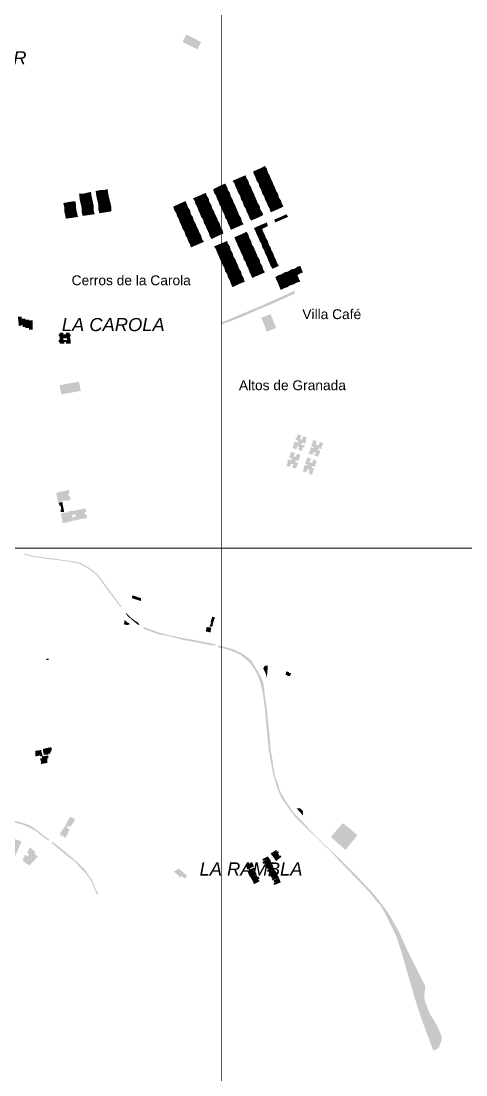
# Model space of a CAD drawing. Header units: millimetres. Extents: x -3588 to 75209, y -3737 to 38254.
# Drawn here: x 4254 to 4905, y 18323 to 19866 of the extents above; entities that cross this region are included whole.
import ezdxf

# ---------------------------------------------------------------- set-up
doc = ezdxf.new("R2010")
doc.units = ezdxf.units.MM
for name, color, linetype in [('H', 250, 'Continuous'), ('P', 253, 'Continuous'), ('T', 7, 'Continuous')]:
    doc.layers.add(name, color=color, linetype=linetype)

msp = doc.modelspace()

# ---------------------------------------------------------------- hatches: boundary and pattern name
at = {"layer": 'H', "linetype": 'Continuous'}
for points in [[(4511.804, 19824.755), (4490.071, 19835.493), (4495.432, 19846.504), (4517.165, 19835.493), (4511.804, 19824.755), (4511.804, 19824.755)], [(4583.5, 19636.471), (4575.611, 19632.246), (4572.778, 19636.471), (4582.38, 19640.424), (4583.5, 19636.471), (4583.5, 19636.471)], [(4603.825, 19645.785), (4594.511, 19641.833), (4593.103, 19645.785), (4602.705, 19650.026), (4603.825, 19645.785), (4603.825, 19645.785)], [(4606.658, 19640.424), (4597.056, 19636.471), (4594.511, 19641.833), (4603.825, 19645.785), (4606.658, 19640.424), (4606.658, 19640.424)], [(4608.066, 19636.471), (4598.464, 19632.246), (4597.056, 19636.471), (4606.658, 19640.424), (4608.066, 19636.471), (4608.066, 19636.471)], [(4613.427, 19650.026), (4603.825, 19645.785), (4602.705, 19650.026), (4610.611, 19653.979), (4613.427, 19650.026), (4613.427, 19650.026)], [(4614.836, 19644.377), (4606.658, 19640.424), (4603.825, 19645.785), (4613.427, 19650.026), (4614.836, 19644.377), (4614.836, 19644.377)], [(4617.38, 19640.424), (4608.066, 19636.471), (4606.658, 19640.424), (4614.836, 19644.377), (4617.38, 19640.424), (4617.38, 19640.424)], [(4618.789, 19636.471), (4610.611, 19632.246), (4608.066, 19636.471), (4617.38, 19640.424), (4618.789, 19636.471), (4618.789, 19636.471)], [(4555.286, 19622.932), (4545.684, 19618.691), (4542.851, 19624.052), (4552.453, 19628.293), (4555.286, 19622.932), (4555.286, 19622.932)], [(4575.611, 19632.246), (4566.008, 19628.293), (4563.176, 19632.246), (4572.778, 19636.471), (4575.611, 19632.246), (4575.611, 19632.246)], [(4576.731, 19628.293), (4567.417, 19624.052), (4566.008, 19628.293), (4575.611, 19632.246), (4576.731, 19628.293), (4576.731, 19628.293)], [(4579.548, 19622.932), (4569.961, 19618.691), (4567.417, 19624.052), (4576.731, 19628.293), (4579.548, 19622.932), (4579.548, 19622.932)], [(4586.333, 19632.246), (4576.731, 19628.293), (4575.611, 19632.246), (4583.5, 19636.471), (4586.333, 19632.246), (4586.333, 19632.246)], [(4587.741, 19626.869), (4579.548, 19622.932), (4576.731, 19628.293), (4586.333, 19632.246), (4587.741, 19626.869), (4587.741, 19626.869)], [(4590.286, 19622.932), (4580.972, 19618.691), (4579.548, 19622.932), (4587.741, 19626.869), (4590.286, 19622.932), (4590.286, 19622.932)], [(4610.611, 19632.246), (4601.297, 19628.293), (4598.464, 19632.246), (4608.066, 19636.471), (4610.611, 19632.246), (4610.611, 19632.246)], [(4612.019, 19626.869), (4602.705, 19622.932), (4601.297, 19628.293), (4610.611, 19632.246), (4612.019, 19626.869), (4612.019, 19626.869)], [(4614.836, 19622.932), (4605.249, 19618.691), (4602.705, 19622.932), (4612.019, 19626.869), (4614.836, 19622.932), (4614.836, 19622.932)], [(4621.621, 19630.822), (4612.019, 19626.869), (4610.611, 19632.246), (4618.789, 19636.471), (4621.621, 19630.822), (4621.621, 19630.822)], [(4623.03, 19626.869), (4614.836, 19622.932), (4612.019, 19626.869), (4621.621, 19630.822), (4623.03, 19626.869), (4623.03, 19626.869)], [(4625.574, 19621.508), (4616.26, 19617.283), (4614.836, 19622.932), (4623.03, 19626.869), (4625.574, 19621.508), (4625.574, 19621.508)], [(4345.253, 19605.136), (4339.604, 19603.728), (4338.484, 19613.33), (4343.845, 19613.33), (4345.253, 19605.136), (4345.253, 19605.136)], [(4352.039, 19606.544), (4349.206, 19605.136), (4345.253, 19605.136), (4343.845, 19613.33), (4350.614, 19614.738), (4352.039, 19606.544), (4352.039, 19606.544)], [(4357.4, 19606.544), (4352.039, 19606.544), (4350.614, 19614.738), (4355.976, 19616.147), (4357.4, 19606.544), (4357.4, 19606.544)], [(4370.939, 19609.377), (4364.17, 19607.969), (4362.761, 19617.283), (4369.531, 19618.691), (4370.939, 19609.377), (4370.939, 19609.377)], [(4374.892, 19603.728), (4365.578, 19602.607), (4364.17, 19607.969), (4370.939, 19609.377), (4373.484, 19609.377), (4374.892, 19603.728), (4374.892, 19603.728)], [(4376.3, 19610.497), (4373.484, 19609.377), (4370.939, 19609.377), (4369.531, 19618.691), (4374.892, 19618.691), (4376.3, 19610.497), (4376.3, 19610.497)], [(4383.086, 19605.136), (4374.892, 19603.728), (4373.484, 19609.377), (4376.3, 19610.497), (4381.678, 19610.497), (4383.086, 19605.136), (4383.086, 19605.136)], [(4381.678, 19610.497), (4376.3, 19610.497), (4374.892, 19618.691), (4380.253, 19620.1), (4381.678, 19610.497), (4381.678, 19610.497)], [(4515.757, 19606.544), (4507.851, 19602.607), (4505.034, 19606.544), (4514.636, 19610.497), (4515.757, 19606.544), (4515.757, 19606.544)], [(4525.359, 19610.497), (4515.757, 19606.544), (4514.636, 19610.497), (4523.951, 19614.738), (4525.359, 19610.497), (4525.359, 19610.497)], [(4528.176, 19606.544), (4518.573, 19602.607), (4515.757, 19606.544), (4525.359, 19610.497), (4528.176, 19606.544), (4528.176, 19606.544)], [(4545.684, 19618.691), (4536.081, 19614.738), (4534.961, 19620.1), (4542.851, 19624.052), (4545.684, 19618.691), (4545.684, 19618.691)], [(4547.092, 19614.738), (4538.898, 19610.497), (4536.081, 19614.738), (4545.684, 19618.691), (4547.092, 19614.738), (4547.092, 19614.738)], [(4549.637, 19610.497), (4540.322, 19606.544), (4538.898, 19610.497), (4547.092, 19614.738), (4549.637, 19610.497), (4549.637, 19610.497)], [(4551.045, 19605.136), (4542.851, 19601.183), (4540.322, 19606.544), (4549.637, 19610.497), (4551.045, 19605.136), (4551.045, 19605.136)], [(4556.406, 19618.691), (4547.092, 19614.738), (4545.684, 19618.691), (4555.286, 19622.932), (4556.406, 19618.691), (4556.406, 19618.691)], [(4559.223, 19614.738), (4549.637, 19610.497), (4547.092, 19614.738), (4556.406, 19618.691), (4559.223, 19614.738), (4559.223, 19614.738)], [(4560.647, 19609.377), (4551.045, 19605.136), (4549.637, 19610.497), (4559.223, 19614.738), (4560.647, 19609.377), (4560.647, 19609.377)], [(4563.176, 19605.136), (4553.862, 19601.183), (4551.045, 19605.136), (4560.647, 19609.377), (4563.176, 19605.136), (4563.176, 19605.136)], [(4580.972, 19618.691), (4571.37, 19614.738), (4569.961, 19618.691), (4579.548, 19622.932), (4580.972, 19618.691), (4580.972, 19618.691)], [(4583.5, 19614.738), (4574.186, 19610.497), (4571.37, 19614.738), (4580.972, 19618.691), (4583.5, 19614.738), (4583.5, 19614.738)], [(4584.925, 19609.377), (4575.611, 19605.136), (4574.186, 19610.497), (4583.5, 19614.738), (4584.925, 19609.377), (4584.925, 19609.377)], [(4587.741, 19605.136), (4578.139, 19601.183), (4575.611, 19605.136), (4584.925, 19609.377), (4587.741, 19605.136), (4587.741, 19605.136)], [(4591.694, 19618.691), (4583.5, 19614.738), (4580.972, 19618.691), (4590.286, 19622.932), (4591.694, 19618.691), (4591.694, 19618.691)], [(4594.511, 19613.33), (4584.925, 19609.377), (4583.5, 19614.738), (4591.694, 19618.691), (4594.511, 19613.33), (4594.511, 19613.33)], [(4595.935, 19609.377), (4587.741, 19605.136), (4584.925, 19609.377), (4594.511, 19613.33), (4595.935, 19609.377), (4595.935, 19609.377)], [(4598.464, 19603.728), (4589.15, 19599.775), (4587.741, 19605.136), (4595.935, 19609.377), (4598.464, 19603.728), (4598.464, 19603.728)], [(4616.26, 19617.283), (4606.658, 19613.33), (4605.249, 19618.691), (4614.836, 19622.932), (4616.26, 19617.283), (4616.26, 19617.283)], [(4618.789, 19613.33), (4609.474, 19609.377), (4606.658, 19613.33), (4616.26, 19617.283), (4618.789, 19613.33), (4618.789, 19613.33)], [(4620.197, 19609.377), (4610.611, 19605.136), (4609.474, 19609.377), (4618.789, 19613.33), (4620.197, 19609.377), (4620.197, 19609.377)], [(4623.03, 19603.728), (4613.427, 19599.775), (4610.611, 19605.136), (4620.197, 19609.377), (4623.03, 19603.728), (4623.03, 19603.728)], [(4626.983, 19617.283), (4618.789, 19613.33), (4616.26, 19617.283), (4625.574, 19621.508), (4626.983, 19617.283), (4626.983, 19617.283)], [(4629.799, 19613.33), (4620.197, 19609.377), (4618.789, 19613.33), (4626.983, 19617.283), (4629.799, 19613.33), (4629.799, 19613.33)], [(4630.935, 19607.969), (4623.03, 19603.728), (4620.197, 19609.377), (4629.799, 19613.33), (4630.935, 19607.969), (4630.935, 19607.969)], [(4324.928, 19595.822), (4316.751, 19594.414), (4315.326, 19599.775), (4323.52, 19601.183), (4324.928, 19595.822), (4324.928, 19595.822)], [(4326.065, 19589.052), (4316.751, 19587.644), (4316.751, 19594.414), (4324.928, 19595.822), (4326.065, 19589.052), (4326.065, 19589.052)], [(4334.243, 19596.958), (4324.928, 19595.822), (4323.52, 19601.183), (4332.834, 19602.607), (4334.243, 19596.958), (4334.243, 19596.958)], [(4334.243, 19591.597), (4326.065, 19589.052), (4324.928, 19595.822), (4334.243, 19596.958), (4334.243, 19591.597), (4334.243, 19591.597)], [(4349.206, 19599.775), (4341.028, 19598.366), (4339.604, 19603.728), (4345.253, 19605.136), (4349.206, 19605.136), (4349.206, 19599.775), (4349.206, 19599.775)], [(4350.614, 19594.414), (4342.437, 19591.597), (4341.028, 19598.366), (4349.206, 19599.775), (4350.614, 19594.414), (4350.614, 19594.414)], [(4352.039, 19587.644), (4342.437, 19586.22), (4342.437, 19591.597), (4350.614, 19594.414), (4352.039, 19587.644), (4352.039, 19587.644)], [(4358.808, 19601.183), (4349.206, 19599.775), (4349.206, 19605.136), (4352.039, 19606.544), (4357.4, 19606.544), (4358.808, 19601.183), (4358.808, 19601.183)], [(4359.929, 19595.822), (4350.614, 19594.414), (4349.206, 19599.775), (4358.808, 19601.183), (4359.929, 19595.822), (4359.929, 19595.822)], [(4359.929, 19589.052), (4352.039, 19587.644), (4350.614, 19594.414), (4359.929, 19595.822), (4359.929, 19589.052), (4359.929, 19589.052)], [(4374.892, 19598.366), (4366.714, 19596.958), (4365.578, 19602.607), (4374.892, 19603.728), (4374.892, 19598.366), (4374.892, 19598.366)], [(4376.3, 19591.597), (4366.714, 19590.173), (4366.714, 19596.958), (4374.892, 19598.366), (4376.3, 19591.597), (4376.3, 19591.597)], [(4384.494, 19599.775), (4374.892, 19598.366), (4374.892, 19603.728), (4383.086, 19605.136), (4384.494, 19599.775), (4384.494, 19599.775)], [(4385.903, 19593.005), (4376.3, 19591.597), (4374.892, 19598.366), (4384.494, 19599.775), (4385.903, 19593.005), (4385.903, 19593.005)], [(4487.526, 19593.005), (4477.924, 19589.052), (4476.516, 19594.414), (4484.71, 19598.366), (4487.526, 19593.005), (4487.526, 19593.005)], [(4496.84, 19596.958), (4487.526, 19593.005), (4484.71, 19598.366), (4494.312, 19602.607), (4496.84, 19596.958), (4496.84, 19596.958)], [(4498.249, 19593.005), (4488.662, 19589.052), (4487.526, 19593.005), (4496.84, 19596.958), (4498.249, 19593.005), (4498.249, 19593.005)], [(4518.573, 19602.607), (4508.987, 19598.366), (4507.851, 19602.607), (4515.757, 19606.544), (4518.573, 19602.607), (4518.573, 19602.607)], [(4519.998, 19596.958), (4511.804, 19593.005), (4508.987, 19598.366), (4518.573, 19602.607), (4519.998, 19596.958), (4519.998, 19596.958)], [(4522.526, 19593.005), (4513.212, 19589.052), (4511.804, 19593.005), (4519.998, 19596.958), (4522.526, 19593.005), (4522.526, 19593.005)], [(4529.312, 19601.183), (4519.998, 19596.958), (4518.573, 19602.607), (4528.176, 19606.544), (4529.312, 19601.183), (4529.312, 19601.183)], [(4532.129, 19596.958), (4522.526, 19593.005), (4519.998, 19596.958), (4529.312, 19601.183), (4532.129, 19596.958), (4532.129, 19596.958)], [(4533.537, 19591.597), (4523.951, 19587.644), (4522.526, 19593.005), (4532.129, 19596.958), (4533.537, 19591.597), (4533.537, 19591.597)], [(4553.862, 19601.183), (4544.275, 19596.958), (4542.851, 19601.183), (4551.045, 19605.136), (4553.862, 19601.183), (4553.862, 19601.183)], [(4555.286, 19596.958), (4547.092, 19593.005), (4544.275, 19596.958), (4553.862, 19601.183), (4555.286, 19596.958), (4555.286, 19596.958)], [(4557.814, 19591.597), (4548.5, 19587.644), (4547.092, 19593.005), (4555.286, 19596.958), (4557.814, 19591.597), (4557.814, 19591.597)], [(4564.6, 19601.183), (4555.286, 19596.958), (4553.862, 19601.183), (4563.176, 19605.136), (4564.6, 19601.183), (4564.6, 19601.183)], [(4567.417, 19595.822), (4557.814, 19591.597), (4555.286, 19596.958), (4564.6, 19601.183), (4567.417, 19595.822), (4567.417, 19595.822)], [(4568.825, 19591.597), (4559.223, 19587.644), (4557.814, 19591.597), (4567.417, 19595.822), (4568.825, 19591.597), (4568.825, 19591.597)], [(4589.15, 19599.775), (4579.548, 19595.822), (4578.139, 19601.183), (4587.741, 19605.136), (4589.15, 19599.775), (4589.15, 19599.775)], [(4591.694, 19595.822), (4582.38, 19591.597), (4579.548, 19595.822), (4589.15, 19599.775), (4591.694, 19595.822), (4591.694, 19595.822)], [(4593.103, 19591.597), (4583.5, 19587.644), (4582.38, 19591.597), (4591.694, 19595.822), (4593.103, 19591.597), (4593.103, 19591.597)], [(4599.872, 19599.775), (4591.694, 19595.822), (4589.15, 19599.775), (4598.464, 19603.728), (4599.872, 19599.775), (4599.872, 19599.775)], [(4602.705, 19595.822), (4593.103, 19591.597), (4591.694, 19595.822), (4599.872, 19599.775), (4602.705, 19595.822), (4602.705, 19595.822)], [(4603.825, 19590.173), (4595.935, 19586.22), (4593.103, 19591.597), (4602.705, 19595.822), (4603.825, 19590.173), (4603.825, 19590.173)], [(4624.15, 19599.775), (4614.836, 19595.822), (4613.427, 19599.775), (4623.03, 19603.728), (4624.15, 19599.775), (4624.15, 19599.775)], [(4626.983, 19595.822), (4617.38, 19591.597), (4614.836, 19595.822), (4624.15, 19599.775), (4626.983, 19595.822), (4626.983, 19595.822)], [(4628.391, 19590.173), (4618.789, 19586.22), (4617.38, 19591.597), (4626.983, 19595.822), (4628.391, 19590.173), (4628.391, 19590.173)], [(4633.752, 19603.728), (4624.15, 19599.775), (4623.03, 19603.728), (4630.935, 19607.969), (4633.752, 19603.728), (4633.752, 19603.728)], [(4635.16, 19599.775), (4626.983, 19595.822), (4624.15, 19599.775), (4633.752, 19603.728), (4635.16, 19599.775), (4635.16, 19599.775)], [(4637.705, 19594.414), (4628.391, 19590.173), (4626.983, 19595.822), (4635.16, 19599.775), (4637.705, 19594.414), (4637.705, 19594.414)], [(4327.473, 19583.403), (4318.159, 19582.283), (4316.751, 19587.644), (4326.065, 19589.052), (4327.473, 19583.403), (4327.473, 19583.403)], [(4327.473, 19578.042), (4319.279, 19576.905), (4318.159, 19582.283), (4327.473, 19583.403), (4327.473, 19578.042), (4327.473, 19578.042)], [(4335.651, 19584.811), (4327.473, 19583.403), (4326.065, 19589.052), (4334.243, 19591.597), (4335.651, 19584.811), (4335.651, 19584.811)], [(4337.075, 19579.45), (4327.473, 19578.042), (4327.473, 19583.403), (4335.651, 19584.811), (4337.075, 19579.45), (4337.075, 19579.45)], [(4353.159, 19582.283), (4343.845, 19580.858), (4342.437, 19586.22), (4352.039, 19587.644), (4353.159, 19582.283), (4353.159, 19582.283)], [(4361.353, 19583.403), (4353.159, 19582.283), (4352.039, 19587.644), (4359.929, 19589.052), (4361.353, 19583.403), (4361.353, 19583.403)], [(4377.725, 19586.22), (4368.122, 19584.811), (4366.714, 19590.173), (4376.3, 19591.597), (4377.725, 19586.22), (4377.725, 19586.22)], [(4385.903, 19587.644), (4377.725, 19586.22), (4376.3, 19591.597), (4385.903, 19593.005), (4385.903, 19587.644), (4385.903, 19587.644)], [(4488.662, 19589.052), (4480.757, 19584.811), (4477.924, 19589.052), (4487.526, 19593.005), (4488.662, 19589.052), (4488.662, 19589.052)], [(4491.479, 19584.811), (4481.877, 19580.858), (4480.757, 19584.811), (4488.662, 19589.052), (4491.479, 19584.811), (4491.479, 19584.811)], [(4492.887, 19579.45), (4484.71, 19575.497), (4481.877, 19580.858), (4491.479, 19584.811), (4492.887, 19579.45), (4492.887, 19579.45)], [(4495.432, 19575.497), (4486.118, 19571.272), (4484.71, 19575.497), (4492.887, 19579.45), (4495.432, 19575.497), (4495.432, 19575.497)], [(4501.081, 19589.052), (4491.479, 19584.811), (4488.662, 19589.052), (4498.249, 19593.005), (4501.081, 19589.052), (4501.081, 19589.052)], [(4502.202, 19583.403), (4492.887, 19579.45), (4491.479, 19584.811), (4501.081, 19589.052), (4502.202, 19583.403), (4502.202, 19583.403)], [(4505.034, 19579.45), (4495.432, 19575.497), (4492.887, 19579.45), (4502.202, 19583.403), (4505.034, 19579.45), (4505.034, 19579.45)], [(4506.443, 19574.089), (4496.84, 19570.136), (4495.432, 19575.497), (4505.034, 19579.45), (4506.443, 19574.089), (4506.443, 19574.089)], [(4523.951, 19587.644), (4515.757, 19583.403), (4513.212, 19589.052), (4522.526, 19593.005), (4523.951, 19587.644), (4523.951, 19587.644)], [(4526.767, 19583.403), (4517.165, 19579.45), (4515.757, 19583.403), (4523.951, 19587.644), (4526.767, 19583.403), (4526.767, 19583.403)], [(4528.176, 19579.45), (4519.998, 19575.497), (4517.165, 19579.45), (4526.767, 19583.403), (4528.176, 19579.45), (4528.176, 19579.45)], [(4530.72, 19574.089), (4521.406, 19570.136), (4519.998, 19575.497), (4528.176, 19579.45), (4530.72, 19574.089), (4530.72, 19574.089)], [(4536.081, 19587.644), (4526.767, 19583.403), (4523.951, 19587.644), (4533.537, 19591.597), (4536.081, 19587.644), (4536.081, 19587.644)], [(4537.49, 19583.403), (4528.176, 19579.45), (4526.767, 19583.403), (4536.081, 19587.644), (4537.49, 19583.403), (4537.49, 19583.403)], [(4540.322, 19578.042), (4530.72, 19574.089), (4528.176, 19579.45), (4537.49, 19583.403), (4540.322, 19578.042), (4540.322, 19578.042)], [(4559.223, 19587.644), (4551.045, 19583.403), (4548.5, 19587.644), (4557.814, 19591.597), (4559.223, 19587.644), (4559.223, 19587.644)], [(4562.055, 19582.283), (4552.453, 19578.042), (4551.045, 19583.403), (4559.223, 19587.644), (4562.055, 19582.283), (4562.055, 19582.283)], [(4563.176, 19578.042), (4555.286, 19574.089), (4552.453, 19578.042), (4562.055, 19582.283), (4563.176, 19578.042), (4563.176, 19578.042)], [(4571.37, 19586.22), (4562.055, 19582.283), (4559.223, 19587.644), (4568.825, 19591.597), (4571.37, 19586.22), (4571.37, 19586.22)], [(4572.778, 19582.283), (4563.176, 19578.042), (4562.055, 19582.283), (4571.37, 19586.22), (4572.778, 19582.283), (4572.778, 19582.283)], [(4575.611, 19578.042), (4566.008, 19574.089), (4563.176, 19578.042), (4572.778, 19582.283), (4575.611, 19578.042), (4575.611, 19578.042)], [(4595.935, 19586.22), (4586.333, 19582.283), (4583.5, 19587.644), (4593.103, 19591.597), (4595.935, 19586.22), (4595.935, 19586.22)], [(4597.056, 19582.283), (4587.741, 19578.042), (4586.333, 19582.283), (4595.935, 19586.22), (4597.056, 19582.283), (4597.056, 19582.283)], [(4599.872, 19578.042), (4590.286, 19574.089), (4587.741, 19578.042), (4597.056, 19582.283), (4599.872, 19578.042), (4599.872, 19578.042)], [(4606.658, 19586.22), (4597.056, 19582.283), (4595.935, 19586.22), (4603.825, 19590.173), (4606.658, 19586.22), (4606.658, 19586.22)], [(4608.066, 19582.283), (4599.872, 19578.042), (4597.056, 19582.283), (4606.658, 19586.22), (4608.066, 19582.283), (4608.066, 19582.283)], [(4635.16, 19575.497), (4625.574, 19571.272), (4624.15, 19575.497), (4633.752, 19579.45), (4635.16, 19575.497), (4635.16, 19575.497)], [(4644.475, 19579.45), (4635.16, 19575.497), (4633.752, 19579.45), (4641.946, 19583.403), (4644.475, 19579.45), (4644.475, 19579.45)], [(4496.84, 19570.136), (4488.662, 19565.895), (4486.118, 19571.272), (4495.432, 19575.497), (4496.84, 19570.136), (4496.84, 19570.136)], [(4499.673, 19565.895), (4490.071, 19561.958), (4488.662, 19565.895), (4496.84, 19570.136), (4499.673, 19565.895), (4499.673, 19565.895)], [(4501.081, 19561.958), (4492.887, 19557.717), (4490.071, 19561.958), (4499.673, 19565.895), (4501.081, 19561.958), (4501.081, 19561.958)], [(4508.987, 19570.136), (4499.673, 19565.895), (4496.84, 19570.136), (4506.443, 19574.089), (4508.987, 19570.136), (4508.987, 19570.136)], [(4510.395, 19565.895), (4501.081, 19561.958), (4499.673, 19565.895), (4508.987, 19570.136), (4510.395, 19565.895), (4510.395, 19565.895)], [(4513.212, 19560.534), (4503.626, 19556.581), (4501.081, 19561.958), (4510.395, 19565.895), (4513.212, 19560.534), (4513.212, 19560.534)], [(4532.129, 19570.136), (4523.951, 19565.895), (4521.406, 19570.136), (4530.72, 19574.089), (4532.129, 19570.136), (4532.129, 19570.136)], [(4534.961, 19565.895), (4525.359, 19561.958), (4523.951, 19565.895), (4532.129, 19570.136), (4534.961, 19565.895), (4534.961, 19565.895)], [(4536.081, 19560.534), (4528.176, 19556.581), (4525.359, 19561.958), (4534.961, 19565.895), (4536.081, 19560.534), (4536.081, 19560.534)], [(4541.731, 19574.089), (4532.129, 19570.136), (4530.72, 19574.089), (4540.322, 19578.042), (4541.731, 19574.089), (4541.731, 19574.089)], [(4544.275, 19570.136), (4534.961, 19565.895), (4532.129, 19570.136), (4541.731, 19574.089), (4544.275, 19570.136), (4544.275, 19570.136)], [(4545.684, 19564.487), (4536.081, 19560.534), (4534.961, 19565.895), (4544.275, 19570.136), (4545.684, 19564.487), (4545.684, 19564.487)], [(4548.5, 19560.534), (4538.898, 19556.581), (4536.081, 19560.534), (4545.684, 19564.487), (4548.5, 19560.534), (4548.5, 19560.534)], [(4566.008, 19574.089), (4556.406, 19570.136), (4555.286, 19574.089), (4563.176, 19578.042), (4566.008, 19574.089), (4566.008, 19574.089)], [(4567.417, 19568.728), (4559.223, 19564.487), (4556.406, 19570.136), (4566.008, 19574.089), (4567.417, 19568.728), (4567.417, 19568.728)], [(4569.961, 19564.487), (4560.647, 19560.534), (4559.223, 19564.487), (4567.417, 19568.728), (4569.961, 19564.487), (4569.961, 19564.487)], [(4576.731, 19572.681), (4567.417, 19568.728), (4566.008, 19574.089), (4575.611, 19578.042), (4576.731, 19572.681), (4576.731, 19572.681)], [(4579.548, 19568.728), (4569.961, 19564.487), (4567.417, 19568.728), (4576.731, 19572.681), (4579.548, 19568.728), (4579.548, 19568.728)], [(4606.658, 19561.958), (4597.056, 19557.717), (4594.511, 19563.078), (4603.825, 19567.319), (4606.658, 19561.958), (4606.658, 19561.958)], [(4614.836, 19565.895), (4606.658, 19561.958), (4603.825, 19567.319), (4613.427, 19571.272), (4614.836, 19565.895), (4614.836, 19565.895)], [(4503.626, 19556.581), (4494.312, 19552.356), (4492.887, 19557.717), (4501.081, 19561.958), (4503.626, 19556.581), (4503.626, 19556.581)], [(4505.034, 19552.356), (4496.84, 19548.403), (4494.312, 19552.356), (4503.626, 19556.581), (4505.034, 19552.356), (4505.034, 19552.356)], [(4507.851, 19548.403), (4498.249, 19544.162), (4496.84, 19548.403), (4505.034, 19552.356), (4507.851, 19548.403), (4507.851, 19548.403)], [(4508.987, 19543.042), (4501.081, 19538.801), (4498.249, 19544.162), (4507.851, 19548.403), (4508.987, 19543.042), (4508.987, 19543.042)], [(4514.636, 19556.581), (4505.034, 19552.356), (4503.626, 19556.581), (4513.212, 19560.534), (4514.636, 19556.581), (4514.636, 19556.581)], [(4517.165, 19552.356), (4507.851, 19548.403), (4505.034, 19552.356), (4514.636, 19556.581), (4517.165, 19552.356), (4517.165, 19552.356)], [(4518.573, 19546.995), (4508.987, 19543.042), (4507.851, 19548.403), (4517.165, 19552.356), (4518.573, 19546.995), (4518.573, 19546.995)], [(4538.898, 19556.581), (4529.312, 19552.356), (4528.176, 19556.581), (4536.081, 19560.534), (4538.898, 19556.581), (4538.898, 19556.581)], [(4540.322, 19550.947), (4532.129, 19546.995), (4529.312, 19552.356), (4538.898, 19556.581), (4540.322, 19550.947), (4540.322, 19550.947)], [(4549.637, 19555.172), (4540.322, 19550.947), (4538.898, 19556.581), (4548.5, 19560.534), (4549.637, 19555.172), (4549.637, 19555.172)], [(4576.731, 19549.811), (4567.417, 19545.57), (4566.008, 19549.811), (4575.611, 19553.764), (4576.731, 19549.811), (4576.731, 19549.811)], [(4579.548, 19544.162), (4569.961, 19540.209), (4567.417, 19545.57), (4576.731, 19549.811), (4579.548, 19544.162), (4579.548, 19544.162)], [(4586.333, 19553.764), (4576.731, 19549.811), (4575.611, 19553.764), (4583.5, 19557.717), (4586.333, 19553.764), (4586.333, 19553.764)], [(4587.741, 19548.403), (4579.548, 19544.162), (4576.731, 19549.811), (4586.333, 19553.764), (4587.741, 19548.403), (4587.741, 19548.403)], [(4590.286, 19544.162), (4580.972, 19540.209), (4579.548, 19544.162), (4587.741, 19548.403), (4590.286, 19544.162), (4590.286, 19544.162)], [(4608.066, 19557.717), (4598.464, 19553.764), (4597.056, 19557.717), (4606.658, 19561.958), (4608.066, 19557.717), (4608.066, 19557.717)], [(4610.611, 19552.356), (4601.297, 19548.403), (4598.464, 19553.764), (4608.066, 19557.717), (4610.611, 19552.356), (4610.611, 19552.356)], [(4612.019, 19548.403), (4602.705, 19544.162), (4601.297, 19548.403), (4610.611, 19552.356), (4612.019, 19548.403), (4612.019, 19548.403)], [(4614.836, 19544.162), (4605.249, 19540.209), (4602.705, 19544.162), (4612.019, 19548.403), (4614.836, 19544.162), (4614.836, 19544.162)], [(4511.804, 19538.801), (4502.202, 19534.848), (4501.081, 19538.801), (4508.987, 19543.042), (4511.804, 19538.801), (4511.804, 19538.801)], [(4521.406, 19543.042), (4511.804, 19538.801), (4508.987, 19543.042), (4518.573, 19546.995), (4521.406, 19543.042), (4521.406, 19543.042)], [(4547.092, 19536.256), (4538.898, 19532.031), (4536.081, 19536.256), (4545.684, 19540.209), (4547.092, 19536.256), (4547.092, 19536.256)], [(4549.637, 19532.031), (4540.322, 19528.078), (4538.898, 19532.031), (4547.092, 19536.256), (4549.637, 19532.031), (4549.637, 19532.031)], [(4551.045, 19526.67), (4542.851, 19522.717), (4540.322, 19528.078), (4549.637, 19532.031), (4551.045, 19526.67), (4551.045, 19526.67)], [(4556.406, 19540.209), (4547.092, 19536.256), (4545.684, 19540.209), (4555.286, 19544.162), (4556.406, 19540.209), (4556.406, 19540.209)], [(4559.223, 19536.256), (4549.637, 19532.031), (4547.092, 19536.256), (4556.406, 19540.209), (4559.223, 19536.256), (4559.223, 19536.256)], [(4560.647, 19530.623), (4551.045, 19526.67), (4549.637, 19532.031), (4559.223, 19536.256), (4560.647, 19530.623), (4560.647, 19530.623)], [(4580.972, 19540.209), (4571.37, 19536.256), (4569.961, 19540.209), (4579.548, 19544.162), (4580.972, 19540.209), (4580.972, 19540.209)], [(4583.5, 19534.848), (4574.186, 19530.623), (4571.37, 19536.256), (4580.972, 19540.209), (4583.5, 19534.848), (4583.5, 19534.848)], [(4584.925, 19530.623), (4575.611, 19526.67), (4574.186, 19530.623), (4583.5, 19534.848), (4584.925, 19530.623), (4584.925, 19530.623)], [(4591.694, 19538.801), (4583.5, 19534.848), (4580.972, 19540.209), (4590.286, 19544.162), (4591.694, 19538.801), (4591.694, 19538.801)], [(4594.511, 19534.848), (4584.925, 19530.623), (4583.5, 19534.848), (4591.694, 19538.801), (4594.511, 19534.848), (4594.511, 19534.848)], [(4595.935, 19530.623), (4587.741, 19526.67), (4584.925, 19530.623), (4594.511, 19534.848), (4595.935, 19530.623), (4595.935, 19530.623)], [(4616.26, 19538.801), (4606.658, 19534.848), (4605.249, 19540.209), (4614.836, 19544.162), (4616.26, 19538.801), (4616.26, 19538.801)], [(4618.789, 19534.848), (4609.474, 19530.623), (4606.658, 19534.848), (4616.26, 19538.801), (4618.789, 19534.848), (4618.789, 19534.848)], [(4620.197, 19530.623), (4610.611, 19526.67), (4609.474, 19530.623), (4618.789, 19534.848), (4620.197, 19530.623), (4620.197, 19530.623)], [(4553.862, 19522.717), (4544.275, 19518.476), (4542.851, 19522.717), (4551.045, 19526.67), (4553.862, 19522.717), (4553.862, 19522.717)], [(4555.286, 19517.068), (4547.092, 19513.115), (4544.275, 19518.476), (4553.862, 19522.717), (4555.286, 19517.068), (4555.286, 19517.068)], [(4557.814, 19513.115), (4548.5, 19509.162), (4547.092, 19513.115), (4555.286, 19517.068), (4557.814, 19513.115), (4557.814, 19513.115)], [(4563.176, 19526.67), (4553.862, 19522.717), (4551.045, 19526.67), (4560.647, 19530.623), (4563.176, 19526.67), (4563.176, 19526.67)], [(4564.6, 19521.309), (4555.286, 19517.068), (4553.862, 19522.717), (4563.176, 19526.67), (4564.6, 19521.309), (4564.6, 19521.309)], [(4567.417, 19517.068), (4557.814, 19513.115), (4555.286, 19517.068), (4564.6, 19521.309), (4567.417, 19517.068), (4567.417, 19517.068)], [(4568.825, 19513.115), (4559.223, 19509.162), (4557.814, 19513.115), (4567.417, 19517.068), (4568.825, 19513.115), (4568.825, 19513.115)], [(4587.741, 19526.67), (4578.139, 19522.717), (4575.611, 19526.67), (4584.925, 19530.623), (4587.741, 19526.67), (4587.741, 19526.67)], [(4589.15, 19521.309), (4579.548, 19517.068), (4578.139, 19522.717), (4587.741, 19526.67), (4589.15, 19521.309), (4589.15, 19521.309)], [(4591.694, 19517.068), (4582.38, 19513.115), (4579.548, 19517.068), (4589.15, 19521.309), (4591.694, 19517.068), (4591.694, 19517.068)], [(4593.103, 19513.115), (4583.5, 19509.162), (4582.38, 19513.115), (4591.694, 19517.068), (4593.103, 19513.115), (4593.103, 19513.115)], [(4598.464, 19525.245), (4589.15, 19521.309), (4587.741, 19526.67), (4595.935, 19530.623), (4598.464, 19525.245), (4598.464, 19525.245)], [(4599.872, 19521.309), (4591.694, 19517.068), (4589.15, 19521.309), (4598.464, 19525.245), (4599.872, 19521.309), (4599.872, 19521.309)], [(4602.705, 19517.068), (4593.103, 19513.115), (4591.694, 19517.068), (4599.872, 19521.309), (4602.705, 19517.068), (4602.705, 19517.068)], [(4603.825, 19511.706), (4595.935, 19507.753), (4593.103, 19513.115), (4602.705, 19517.068), (4603.825, 19511.706), (4603.825, 19511.706)], [(4623.03, 19525.245), (4613.427, 19521.309), (4610.611, 19526.67), (4620.197, 19530.623), (4623.03, 19525.245), (4623.03, 19525.245)], [(4624.15, 19521.309), (4614.836, 19517.068), (4613.427, 19521.309), (4623.03, 19525.245), (4624.15, 19521.309), (4624.15, 19521.309)], [(4626.983, 19515.931), (4617.38, 19511.706), (4614.836, 19517.068), (4624.15, 19521.309), (4626.983, 19515.931), (4626.983, 19515.931)], [(4559.223, 19509.162), (4551.045, 19504.921), (4548.5, 19509.162), (4557.814, 19513.115), (4559.223, 19509.162), (4559.223, 19509.162)], [(4562.055, 19503.512), (4552.453, 19499.56), (4551.045, 19504.921), (4559.223, 19509.162), (4562.055, 19503.512), (4562.055, 19503.512)], [(4563.176, 19499.56), (4555.286, 19495.607), (4552.453, 19499.56), (4562.055, 19503.512), (4563.176, 19499.56), (4563.176, 19499.56)], [(4571.37, 19507.753), (4562.055, 19503.512), (4559.223, 19509.162), (4568.825, 19513.115), (4571.37, 19507.753), (4571.37, 19507.753)], [(4572.778, 19503.512), (4563.176, 19499.56), (4562.055, 19503.512), (4571.37, 19507.753), (4572.778, 19503.512), (4572.778, 19503.512)], [(4575.611, 19499.56), (4566.008, 19495.607), (4563.176, 19499.56), (4572.778, 19503.512), (4575.611, 19499.56), (4575.611, 19499.56)], [(4595.935, 19507.753), (4586.333, 19503.512), (4583.5, 19509.162), (4593.103, 19513.115), (4595.935, 19507.753), (4595.935, 19507.753)], [(4597.056, 19503.512), (4587.741, 19499.56), (4586.333, 19503.512), (4595.935, 19507.753), (4597.056, 19503.512), (4597.056, 19503.512)], [(4599.872, 19498.151), (4590.286, 19494.198), (4587.741, 19499.56), (4597.056, 19503.512), (4599.872, 19498.151), (4599.872, 19498.151)], [(4606.658, 19507.753), (4597.056, 19503.512), (4595.935, 19507.753), (4603.825, 19511.706), (4606.658, 19507.753), (4606.658, 19507.753)], [(4608.066, 19502.392), (4599.872, 19498.151), (4597.056, 19503.512), (4606.658, 19507.753), (4608.066, 19502.392), (4608.066, 19502.392)], [(4610.611, 19498.151), (4601.297, 19494.198), (4599.872, 19498.151), (4608.066, 19502.392), (4610.611, 19498.151), (4610.611, 19498.151)], [(4628.391, 19511.706), (4618.789, 19507.753), (4617.38, 19511.706), (4626.983, 19515.931), (4628.391, 19511.706), (4628.391, 19511.706)], [(4630.935, 19507.753), (4621.621, 19503.512), (4618.789, 19507.753), (4628.391, 19511.706), (4630.935, 19507.753), (4630.935, 19507.753)], [(4652.669, 19492.79), (4648.716, 19489.973), (4644.475, 19499.56), (4648.716, 19502.392), (4652.669, 19492.79), (4652.669, 19492.79)], [(4658.03, 19494.198), (4652.669, 19492.79), (4648.716, 19502.392), (4654.077, 19503.512), (4658.03, 19494.198), (4658.03, 19494.198)], [(4662.271, 19496.743), (4658.03, 19494.198), (4654.077, 19503.512), (4658.03, 19506.345), (4662.271, 19496.743), (4662.271, 19496.743)], [(4666.224, 19498.151), (4662.271, 19496.743), (4658.03, 19506.345), (4662.271, 19507.753), (4666.224, 19498.151), (4666.224, 19498.151)], [(4566.008, 19495.607), (4556.406, 19491.382), (4555.286, 19495.607), (4563.176, 19499.56), (4566.008, 19495.607), (4566.008, 19495.607)], [(4567.417, 19489.973), (4559.223, 19486.02), (4556.406, 19491.382), (4566.008, 19495.607), (4567.417, 19489.973), (4567.417, 19489.973)], [(4569.961, 19486.02), (4560.647, 19482.067), (4559.223, 19486.02), (4567.417, 19489.973), (4569.961, 19486.02), (4569.961, 19486.02)], [(4571.37, 19480.659), (4563.176, 19476.418), (4560.647, 19482.067), (4569.961, 19486.02), (4571.37, 19480.659), (4571.37, 19480.659)], [(4576.731, 19494.198), (4567.417, 19489.973), (4566.008, 19495.607), (4575.611, 19499.56), (4576.731, 19494.198), (4576.731, 19494.198)], [(4579.548, 19489.973), (4569.961, 19486.02), (4567.417, 19489.973), (4576.731, 19494.198), (4579.548, 19489.973), (4579.548, 19489.973)], [(4580.972, 19484.596), (4571.37, 19480.659), (4569.961, 19486.02), (4579.548, 19489.973), (4580.972, 19484.596), (4580.972, 19484.596)], [(4601.297, 19494.198), (4591.694, 19489.973), (4590.286, 19494.198), (4599.872, 19498.151), (4601.297, 19494.198), (4601.297, 19494.198)], [(4635.16, 19484.596), (4629.799, 19482.067), (4625.574, 19491.382), (4630.935, 19494.198), (4635.16, 19484.596), (4635.16, 19484.596)], [(4639.113, 19486.02), (4635.16, 19484.596), (4630.935, 19494.198), (4635.16, 19495.607), (4639.113, 19486.02), (4639.113, 19486.02)], [(4643.354, 19488.837), (4639.113, 19486.02), (4635.16, 19495.607), (4639.113, 19498.151), (4643.354, 19488.837), (4643.354, 19488.837)], [(4643.354, 19476.418), (4639.113, 19475.282), (4635.16, 19484.596), (4639.113, 19486.02), (4643.354, 19476.418), (4643.354, 19476.418)], [(4648.716, 19489.973), (4643.354, 19488.837), (4639.113, 19498.151), (4644.475, 19499.56), (4648.716, 19489.973), (4648.716, 19489.973)], [(4647.307, 19479.235), (4643.354, 19476.418), (4639.113, 19486.02), (4643.354, 19488.837), (4647.307, 19479.235), (4647.307, 19479.235)], [(4652.669, 19480.659), (4647.307, 19479.235), (4643.354, 19488.837), (4648.716, 19489.973), (4652.669, 19480.659), (4652.669, 19480.659)], [(4656.909, 19483.188), (4652.669, 19480.659), (4648.716, 19489.973), (4652.669, 19492.79), (4656.909, 19483.188), (4656.909, 19483.188)], [(4662.271, 19484.596), (4656.909, 19483.188), (4652.669, 19492.79), (4658.03, 19494.198), (4662.271, 19484.596), (4662.271, 19484.596)], [(4641.946, 19465.696), (4652.669, 19471.057), (4654.077, 19471.057), (4654.077, 19469.649), (4654.077, 19468.512), (4654.077, 19467.104), (4644.475, 19462.863), (4624.15, 19453.549), (4601.297, 19443.947), (4576.731, 19433.224), (4559.223, 19426.455), (4551.045, 19423.622), (4548.5, 19422.214), (4547.092, 19422.214), (4547.092, 19423.622), (4547.092, 19425.046), (4586.333, 19441.418), (4605.249, 19449.324), (4641.946, 19465.696), (4641.946, 19465.696)], [(4639.113, 19475.282), (4633.752, 19472.465), (4629.799, 19482.067), (4635.16, 19484.596), (4639.113, 19475.282), (4639.113, 19475.282)], [(4254.352, 19430.407), (4255.776, 19421.093), (4250.415, 19419.685), (4248.991, 19433.224), (4254.352, 19433.224), (4254.352, 19430.407), (4254.352, 19430.407)], [(4259.729, 19428.999), (4259.729, 19418.261), (4255.776, 19418.261), (4255.776, 19421.093), (4254.352, 19430.407), (4259.729, 19430.407), (4259.729, 19428.999), (4259.729, 19428.999)], [(4265.091, 19427.863), (4265.091, 19416.852), (4259.729, 19416.852), (4259.729, 19418.261), (4259.729, 19428.999), (4265.091, 19428.999), (4265.091, 19427.863), (4265.091, 19427.863)], [(4270.74, 19414.308), (4265.091, 19414.308), (4265.091, 19416.852), (4265.091, 19427.863), (4270.74, 19427.863), (4270.74, 19414.308), (4270.74, 19414.308)], [(4613.427, 19411.491), (4605.249, 19431.816), (4618.789, 19437.177), (4626.983, 19416.852), (4613.427, 19411.491), (4613.427, 19411.491)], [(4324.928, 19410.083), (4324.928, 19407.538), (4326.065, 19407.538), (4326.065, 19404.722), (4324.928, 19404.722), (4326.065, 19399.36), (4326.065, 19396.528), (4326.065, 19393.983), (4319.279, 19393.983), (4319.279, 19396.528), (4320.703, 19399.36), (4320.703, 19401.889), (4315.326, 19401.889), (4315.326, 19399.36), (4320.703, 19399.36), (4319.279, 19396.528), (4316.751, 19396.528), (4316.751, 19393.983), (4309.965, 19393.983), (4309.965, 19396.528), (4308.557, 19396.528), (4308.557, 19399.36), (4309.965, 19399.36), (4309.965, 19404.722), (4308.557, 19404.722), (4308.557, 19407.538), (4309.965, 19407.538), (4309.965, 19410.083), (4311.389, 19410.083), (4315.326, 19410.083), (4315.326, 19407.538), (4319.279, 19407.538), (4319.279, 19410.083), (4324.928, 19410.083), (4324.928, 19410.083)], [(4312.51, 19319.47), (4309.965, 19333.009), (4338.484, 19338.386), (4341.028, 19324.831), (4312.51, 19319.47), (4312.51, 19319.47)], [(4663.679, 19259.616), (4662.271, 19254.255), (4664.799, 19252.846), (4666.224, 19258.496), (4671.585, 19257.087), (4670.449, 19250.302), (4669.04, 19247.485), (4664.799, 19248.893), (4663.679, 19246.077), (4669.04, 19244.94), (4667.632, 19242.124), (4666.224, 19242.124), (4664.799, 19236.763), (4659.438, 19238.171), (4660.846, 19243.532), (4658.03, 19243.532), (4656.909, 19239.291), (4651.26, 19240.699), (4652.669, 19247.485), (4654.077, 19250.302), (4658.03, 19248.893), (4659.438, 19251.71), (4655.485, 19252.846), (4655.485, 19255.663), (4656.909, 19255.663), (4658.03, 19261.024), (4663.679, 19259.616), (4663.679, 19259.616)], [(4685.124, 19251.71), (4686.548, 19251.71), (4685.124, 19246.077), (4689.365, 19244.94), (4690.773, 19250.302), (4696.135, 19247.485), (4693.318, 19242.124), (4693.318, 19239.291), (4689.365, 19240.699), (4687.957, 19238.171), (4691.91, 19236.763), (4690.773, 19233.93), (4687.957, 19228.569), (4682.595, 19229.977), (4685.124, 19233.93), (4682.595, 19235.338), (4679.763, 19231.385), (4674.402, 19232.522), (4677.234, 19239.291), (4677.234, 19242.124), (4682.595, 19240.699), (4682.595, 19242.124), (4678.354, 19243.532), (4679.763, 19247.485), (4681.171, 19252.846), (4685.124, 19251.71), (4685.124, 19251.71)], [(4662.271, 19231.385), (4660.846, 19224.616), (4659.438, 19221.799), (4655.485, 19223.207), (4655.485, 19220.375), (4659.438, 19218.966), (4658.03, 19216.438), (4656.909, 19213.605), (4655.485, 19211.061), (4650.124, 19212.197), (4652.669, 19217.846), (4648.716, 19217.846), (4647.307, 19213.605), (4641.946, 19215.014), (4644.475, 19221.799), (4643.354, 19221.799), (4644.475, 19224.616), (4648.716, 19223.207), (4650.124, 19225.752), (4645.899, 19227.16), (4647.307, 19229.977), (4648.716, 19235.338), (4654.077, 19233.93), (4652.669, 19228.569), (4655.485, 19228.569), (4658.03, 19232.522), (4662.271, 19231.385), (4662.271, 19231.385)], [(4678.354, 19225.752), (4675.81, 19220.375), (4679.763, 19218.966), (4681.171, 19224.616), (4686.548, 19221.799), (4684.004, 19216.438), (4685.124, 19216.438), (4684.004, 19213.605), (4679.763, 19215.014), (4679.763, 19213.605), (4678.354, 19212.197), (4682.595, 19211.061), (4681.171, 19208.244), (4679.763, 19201.474), (4674.402, 19204.291), (4675.81, 19209.652), (4672.993, 19209.652), (4670.449, 19205.427), (4666.224, 19206.836), (4667.632, 19213.605), (4669.04, 19216.438), (4672.993, 19215.014), (4672.993, 19216.438), (4669.04, 19218.966), (4670.449, 19221.799), (4672.993, 19227.16), (4678.354, 19225.752), (4678.354, 19225.752)], [(4322.112, 19179.725), (4322.112, 19178.317), (4323.52, 19179.725), (4324.928, 19174.364), (4322.112, 19174.364), (4323.52, 19170.411), (4324.928, 19170.411), (4326.065, 19166.186), (4324.928, 19166.186), (4324.928, 19164.778), (4320.703, 19163.642), (4320.703, 19164.778), (4313.918, 19163.642), (4311.389, 19162.233), (4307.148, 19162.233), (4307.148, 19164.778), (4305.74, 19172.956), (4304.604, 19175.788), (4308.557, 19175.788), (4308.557, 19177.197), (4311.389, 19177.197), (4318.159, 19178.317), (4322.112, 19179.725), (4322.112, 19179.725)], [(4313.918, 19162.233), (4316.751, 19147.27), (4311.389, 19147.27), (4311.389, 19151.223), (4312.51, 19151.223), (4311.389, 19156.872), (4309.965, 19156.872), (4308.557, 19160.825), (4313.918, 19162.233), (4313.918, 19162.233)], [(4330.29, 19148.678), (4331.714, 19143.317), (4328.881, 19143.317), (4328.881, 19139.076), (4331.714, 19140.5), (4332.834, 19135.139), (4331.714, 19135.139), (4326.065, 19133.715), (4320.703, 19132.306), (4318.159, 19130.898), (4318.159, 19132.306), (4313.918, 19130.898), (4313.918, 19135.139), (4312.51, 19141.909), (4311.389, 19144.453), (4315.326, 19145.861), (4313.918, 19145.861), (4318.159, 19147.27), (4318.159, 19145.861), (4323.52, 19147.27), (4323.52, 19148.678), (4328.881, 19148.678), (4330.29, 19148.678), (4330.29, 19148.678)], [(4332.834, 19135.139), (4331.714, 19140.5), (4334.243, 19140.5), (4332.834, 19144.453), (4331.714, 19143.317), (4330.29, 19148.678), (4331.714, 19148.678), (4331.714, 19150.086), (4335.651, 19150.086), (4341.028, 19151.223), (4345.253, 19152.631), (4346.389, 19151.223), (4347.798, 19152.631), (4349.206, 19147.27), (4346.389, 19147.27), (4347.798, 19143.317), (4349.206, 19143.317), (4350.614, 19139.076), (4349.206, 19139.076), (4349.206, 19137.668), (4345.253, 19137.668), (4343.845, 19137.668), (4338.484, 19136.547), (4334.243, 19135.139), (4332.834, 19135.139), (4332.834, 19135.139)], [(4258.305, 19084.887), (4258.305, 19086.296), (4259.729, 19086.296), (4269.316, 19083.479), (4298.954, 19079.526), (4319.279, 19076.693), (4328.881, 19075.573), (4341.028, 19072.741), (4353.159, 19065.971), (4365.578, 19056.369), (4384.494, 19030.683), (4400.578, 19008.95), (4399.458, 19007.813), (4383.086, 19029.274), (4364.17, 19055.248), (4352.039, 19064.563), (4339.604, 19071.332), (4327.473, 19074.165), (4318.159, 19075.573), (4297.834, 19078.102), (4267.907, 19082.343), (4258.305, 19084.887), (4258.305, 19084.887)], [(4415.541, 19021.369), (4416.95, 19025.322), (4429.097, 19021.369), (4429.097, 19017.128), (4415.541, 19021.369), (4415.541, 19021.369)], [(4407.364, 18999.636), (4411.589, 18995.395), (4414.133, 18992.866), (4419.782, 18988.625), (4423.735, 18986.08), (4426.552, 18983.264), (4426.552, 18981.855), (4423.735, 18983.264), (4418.374, 18987.489), (4414.133, 18991.442), (4410.18, 18994.274), (4407.364, 18998.227), (4407.364, 18999.636), (4407.364, 18999.636)], [(4537.49, 18992.866), (4534.961, 18986.08), (4532.129, 18986.08), (4530.72, 18986.08), (4533.537, 18994.274), (4537.49, 18992.866), (4537.49, 18992.866)], [(4408.772, 18981.855), (4403.411, 18983.264), (4404.819, 18984.672), (4404.819, 18988.625), (4406.227, 18988.625), (4408.772, 18986.08), (4411.589, 18984.672), (4413.013, 18983.264), (4408.772, 18981.855), (4408.772, 18981.855)], [(4433.338, 18976.478), (4431.913, 18977.903), (4433.338, 18979.311), (4440.107, 18976.478), (4454.783, 18971.117), (4469.746, 18967.164), (4490.071, 18962.939), (4505.034, 18960.394), (4533.537, 18954.745), (4538.898, 18953.625), (4537.49, 18952.217), (4532.129, 18952.217), (4505.034, 18957.578), (4490.071, 18960.394), (4469.746, 18965.756), (4454.783, 18968.3), (4440.107, 18973.95), (4433.338, 18976.478), (4433.338, 18976.478)], [(4532.129, 18977.903), (4530.72, 18971.117), (4523.951, 18972.541), (4525.359, 18979.311), (4532.129, 18977.903), (4532.129, 18977.903)], [(4534.961, 18986.08), (4533.537, 18979.311), (4529.312, 18979.311), (4532.129, 18986.08), (4534.961, 18986.08), (4534.961, 18986.08)], [(4541.731, 18952.217), (4563.176, 18946.839), (4579.548, 18938.661), (4590.286, 18930.468), (4602.705, 18910.143), (4605.249, 18904.782), (4608.066, 18898.012), (4609.474, 18888.41), (4610.611, 18877.687), (4613.427, 18858.771), (4614.836, 18843.807), (4617.38, 18820.666), (4618.789, 18800.341), (4621.621, 18784.242), (4623.03, 18771.823), (4625.574, 18759.692), (4629.799, 18748.969), (4632.344, 18739.367), (4639.113, 18727.22), (4652.669, 18706.896), (4666.224, 18693.356), (4679.763, 18678.393), (4693.318, 18664.838), (4720.412, 18639.152), (4736.784, 18622.78), (4747.523, 18612.058), (4758.533, 18599.911), (4765.303, 18593.141), (4769.256, 18588.9), (4779.978, 18575.361), (4788.172, 18564.623), (4793.533, 18556.445), (4807.072, 18532.167), (4820.627, 18502.24), (4835.591, 18472.601), (4842.361, 18459.046), (4845.193, 18453.413), (4845.193, 18449.46), (4843.769, 18439.858), (4843.769, 18434.496), (4847.722, 18423.774), (4851.963, 18412.763), (4862.685, 18395.255), (4866.926, 18385.653), (4869.471, 18378.884), (4869.471, 18374.931), (4865.518, 18364.208), (4862.685, 18361.375), (4858.732, 18359.967), (4857.324, 18358.559), (4855.916, 18361.375), (4840.952, 18402.025), (4830.23, 18434.496), (4818.083, 18476.554), (4809.905, 18505.073), (4803.119, 18525.398), (4788.172, 18556.445), (4778.858, 18572.817), (4774.617, 18576.769), (4762.47, 18591.733), (4746.098, 18609.225), (4728.606, 18627.021), (4708.281, 18648.754), (4685.124, 18671.607), (4667.632, 18687.995), (4654.077, 18701.534), (4643.354, 18716.498), (4636.585, 18725.812), (4630.935, 18736.823), (4628.391, 18744.728), (4623.03, 18761.1), (4618.789, 18784.242), (4617.38, 18793.556), (4616.26, 18797.797), (4613.427, 18827.436), (4610.611, 18858.771), (4606.658, 18887.001), (4603.825, 18898.012), (4599.872, 18908.734), (4594.511, 18918.337), (4587.741, 18927.651), (4579.548, 18934.42), (4574.186, 18938.661), (4566.008, 18942.614), (4557.814, 18945.431), (4548.5, 18947.976), (4541.731, 18949.384), (4541.731, 18952.217), (4541.731, 18952.217)], [(4613.427, 18904.782), (4612.019, 18910.143), (4609.474, 18915.504), (4608.066, 18918.337), (4609.474, 18920.881), (4610.611, 18922.29), (4612.019, 18922.29), (4614.836, 18922.29), (4613.427, 18904.782), (4613.427, 18904.782)], [(4641.946, 18914.096), (4645.899, 18912.975), (4645.899, 18911.567), (4648.716, 18911.567), (4647.307, 18907.326), (4643.354, 18907.326), (4643.354, 18908.734), (4640.522, 18908.734), (4641.946, 18914.096), (4641.946, 18914.096)], [(4641.946, 18914.096), (4645.899, 18912.975), (4645.899, 18911.567), (4648.716, 18911.567), (4647.307, 18907.326), (4643.354, 18907.326), (4643.354, 18908.734), (4640.522, 18908.734), (4641.946, 18914.096), (4641.946, 18914.096)], [(4282.871, 18798.933), (4285.415, 18789.619), (4281.462, 18789.619), (4281.462, 18791.027), (4274.677, 18789.619), (4274.677, 18797.797), (4282.871, 18798.933), (4282.871, 18798.933)], [(4285.415, 18800.341), (4291.065, 18801.75), (4297.834, 18803.158), (4298.954, 18798.933), (4297.834, 18798.933), (4297.834, 18796.388), (4296.426, 18796.388), (4296.426, 18793.556), (4293.593, 18793.556), (4293.593, 18792.147), (4286.824, 18792.147), (4285.415, 18800.341), (4285.415, 18800.341)], [(4284.279, 18789.619), (4293.593, 18791.027), (4293.593, 18786.786), (4292.185, 18786.786), (4292.185, 18780.017), (4282.871, 18778.608), (4282.871, 18781.425), (4281.462, 18786.786), (4284.279, 18786.786), (4284.279, 18789.619), (4284.279, 18789.619)], [(4332.834, 18697.309), (4326.065, 18686.571), (4322.112, 18687.995), (4320.703, 18685.163), (4324.928, 18682.618), (4322.112, 18676.985), (4322.112, 18675.848), (4318.159, 18670.199), (4313.918, 18674.44), (4312.51, 18673.032), (4311.389, 18674.44), (4311.389, 18675.848), (4309.965, 18675.848), (4319.279, 18689.404), (4320.703, 18693.356), (4326.065, 18701.534), (4332.834, 18697.309), (4332.834, 18697.309)], [(4666.224, 18702.943), (4656.909, 18713.681), (4662.271, 18713.681), (4666.224, 18709.728), (4666.224, 18702.943), (4666.224, 18702.943)], [(4293.593, 18666.246), (4284.279, 18673.032), (4276.101, 18679.801), (4266.499, 18685.163), (4257.185, 18689.404), (4247.583, 18691.932), (4240.813, 18694.765), (4227.258, 18696.173), (4206.933, 18696.173), (4206.933, 18697.309), (4227.258, 18697.309), (4240.813, 18696.173), (4257.185, 18691.932), (4267.907, 18687.995), (4277.509, 18681.21), (4295.002, 18667.671), (4293.593, 18666.246), (4293.593, 18666.246)], [(4746.098, 18674.44), (4728.606, 18652.707), (4706.873, 18671.607), (4724.653, 18691.932), (4746.098, 18674.44), (4746.098, 18674.44)], [(4254.352, 18664.838), (4247.583, 18649.874), (4240.813, 18633.791), (4236.86, 18624.188), (4232.619, 18614.874), (4232.619, 18613.466), (4231.211, 18612.058), (4198.755, 18624.188), (4200.164, 18627.021), (4204.116, 18637.744), (4205.525, 18640.56), (4208.341, 18648.754), (4212.294, 18655.524), (4217.656, 18669.079), (4221.897, 18678.393), (4230.09, 18674.44), (4223.305, 18656.66), (4224.441, 18655.524), (4223.305, 18651.283), (4232.619, 18647.346), (4235.452, 18651.283), (4236.86, 18651.283), (4243.63, 18669.079), (4254.352, 18664.838), (4254.352, 18664.838)], [(4255.776, 18637.744), (4258.305, 18643.105), (4259.729, 18645.921), (4262.546, 18643.105), (4265.091, 18645.921), (4262.546, 18648.754), (4263.954, 18651.283), (4265.091, 18654.115), (4267.907, 18656.66), (4269.316, 18654.115), (4274.677, 18649.874), (4273.268, 18648.754), (4274.677, 18645.921), (4278.63, 18641.969), (4277.509, 18640.56), (4276.101, 18641.969), (4274.677, 18639.152), (4271.86, 18635.199), (4270.74, 18636.335), (4269.316, 18633.791), (4266.499, 18629.55), (4263.954, 18632.382), (4262.546, 18630.958), (4255.776, 18637.744), (4255.776, 18637.744)], [(4311.389, 18655.524), (4327.473, 18641.969), (4338.484, 18632.382), (4347.798, 18622.78), (4353.159, 18614.874), (4358.808, 18606.696), (4362.761, 18595.686), (4366.714, 18587.78), (4364.17, 18587.78), (4362.761, 18591.733), (4357.4, 18605.272), (4349.206, 18617.419), (4339.604, 18627.021), (4332.834, 18635.199), (4316.751, 18647.346), (4297.834, 18663.43), (4298.954, 18664.838), (4311.389, 18655.524), (4311.389, 18655.524)], [(4628.391, 18651.283), (4626.983, 18649.874), (4628.391, 18649.874), (4629.799, 18651.283), (4630.935, 18648.754), (4629.799, 18647.346), (4623.03, 18641.969), (4618.789, 18647.346), (4626.983, 18652.707), (4628.391, 18651.283), (4628.391, 18651.283)], [(4606.658, 18639.152), (4614.836, 18643.105), (4618.789, 18637.744), (4608.066, 18632.382), (4606.658, 18635.199), (4609.474, 18636.335), (4609.474, 18637.744), (4608.066, 18636.335), (4606.658, 18639.152), (4606.658, 18639.152)], [(4618.789, 18637.744), (4618.789, 18636.335), (4621.621, 18630.958), (4612.019, 18625.597), (4610.611, 18628.429), (4612.019, 18629.55), (4612.019, 18630.958), (4610.611, 18630.958), (4609.474, 18633.791), (4618.789, 18637.744), (4618.789, 18637.744)], [(4632.344, 18644.513), (4630.935, 18644.513), (4630.935, 18643.105), (4633.752, 18644.513), (4635.16, 18641.969), (4633.752, 18641.969), (4626.983, 18636.335), (4623.03, 18641.969), (4629.799, 18647.346), (4632.344, 18644.513), (4632.344, 18644.513)], [(4496.84, 18614.874), (4492.887, 18610.633), (4488.662, 18614.874), (4487.526, 18612.058), (4477.924, 18620.236), (4476.516, 18620.236), (4484.71, 18625.597), (4488.662, 18621.644), (4496.84, 18614.874), (4496.84, 18614.874)], [(4584.925, 18624.188), (4582.38, 18629.55), (4591.694, 18635.199), (4594.511, 18628.429), (4584.925, 18624.188), (4584.925, 18624.188)], [(4595.935, 18622.78), (4593.103, 18622.78), (4594.511, 18621.644), (4595.935, 18618.827), (4587.741, 18614.874), (4584.925, 18621.644), (4594.511, 18627.021), (4595.935, 18622.78), (4595.935, 18622.78)], [(4621.621, 18630.958), (4624.15, 18624.188), (4614.836, 18620.236), (4613.427, 18622.78), (4616.26, 18624.188), (4614.836, 18624.188), (4613.427, 18627.021), (4621.621, 18630.958), (4621.621, 18630.958)], [(4624.15, 18624.188), (4628.391, 18618.827), (4617.38, 18613.466), (4616.26, 18616.011), (4618.789, 18617.419), (4618.789, 18618.827), (4617.38, 18617.419), (4616.26, 18620.236), (4624.15, 18624.188), (4624.15, 18624.188)], [(4598.464, 18617.419), (4597.056, 18616.011), (4597.056, 18614.874), (4598.464, 18616.011), (4599.872, 18613.466), (4591.694, 18609.225), (4587.741, 18614.874), (4595.935, 18618.827), (4597.056, 18620.236), (4598.464, 18617.419), (4598.464, 18617.419)], [(4602.705, 18610.633), (4599.872, 18609.225), (4601.297, 18609.225), (4602.705, 18606.696), (4594.511, 18602.455), (4591.694, 18609.225), (4599.872, 18613.466), (4601.297, 18613.466), (4602.705, 18610.633), (4602.705, 18610.633)], [(4628.391, 18618.827), (4628.391, 18617.419), (4630.935, 18612.058), (4621.621, 18608.105), (4620.197, 18610.633), (4621.621, 18610.633), (4621.621, 18612.058), (4620.197, 18612.058), (4618.789, 18614.874), (4628.391, 18618.827), (4628.391, 18618.827)], [(4630.935, 18612.058), (4633.752, 18605.272), (4624.15, 18601.319), (4623.03, 18603.864), (4625.574, 18605.272), (4624.15, 18605.272), (4623.03, 18608.105), (4630.935, 18612.058), (4630.935, 18612.058)]]:
    msp.add_hatch(color=256, dxfattribs=at).paths.add_polyline_path(points)

# ---------------------------------------------------------------- linework, layer by layer
at = {"layer": 'P', "const_width": 1.2}
for points in [[(4546.642, 14442.235), (4546.642, 23768.463)], [(-3179.405, 19094.49), (12021.226, 19094.49)]]:
    msp.add_lwpolyline(points, dxfattribs=at)
at = {"layer": 'P'}
msp.add_lwpolyline([(4290.777, 18931.892), (4293.593, 18931.892)], dxfattribs=at)

# ---------------------------------------------------------------- texts
at = {"layer": 'T', "attachment_point": 1}
for s, insert, char_height in [('{\\fArial|b0|i1|c0|p18;EL PORVENIR}', (4081.208, 19821.89), 19.20446), ('{\\fArial|b0|i0|c0|p18;Cerros de la Carola}', (4327.665, 19493.814), 14.40334), ('{\\fArial|b0|i0|c0|p18;Villa Café}', (4665.343, 19444.203), 14.40334), ('{\\fArial|b0|i1|c0|p18;LA CAROLA}', (4313.262, 19431.4), 19.20446), ('{\\fArial|b0|i0|c0|p18;Altos de Granada}', (4572.522, 19340.179), 14.40334), ('{\\fArial|b0|i1|c0|p18;LA RAMBLA}', (4514.909, 18634.415), 19.20446)]:
    msp.add_mtext(s, dxfattribs=dict(at, insert=insert, char_height=char_height))

doc.saveas('drawing.dxf')
